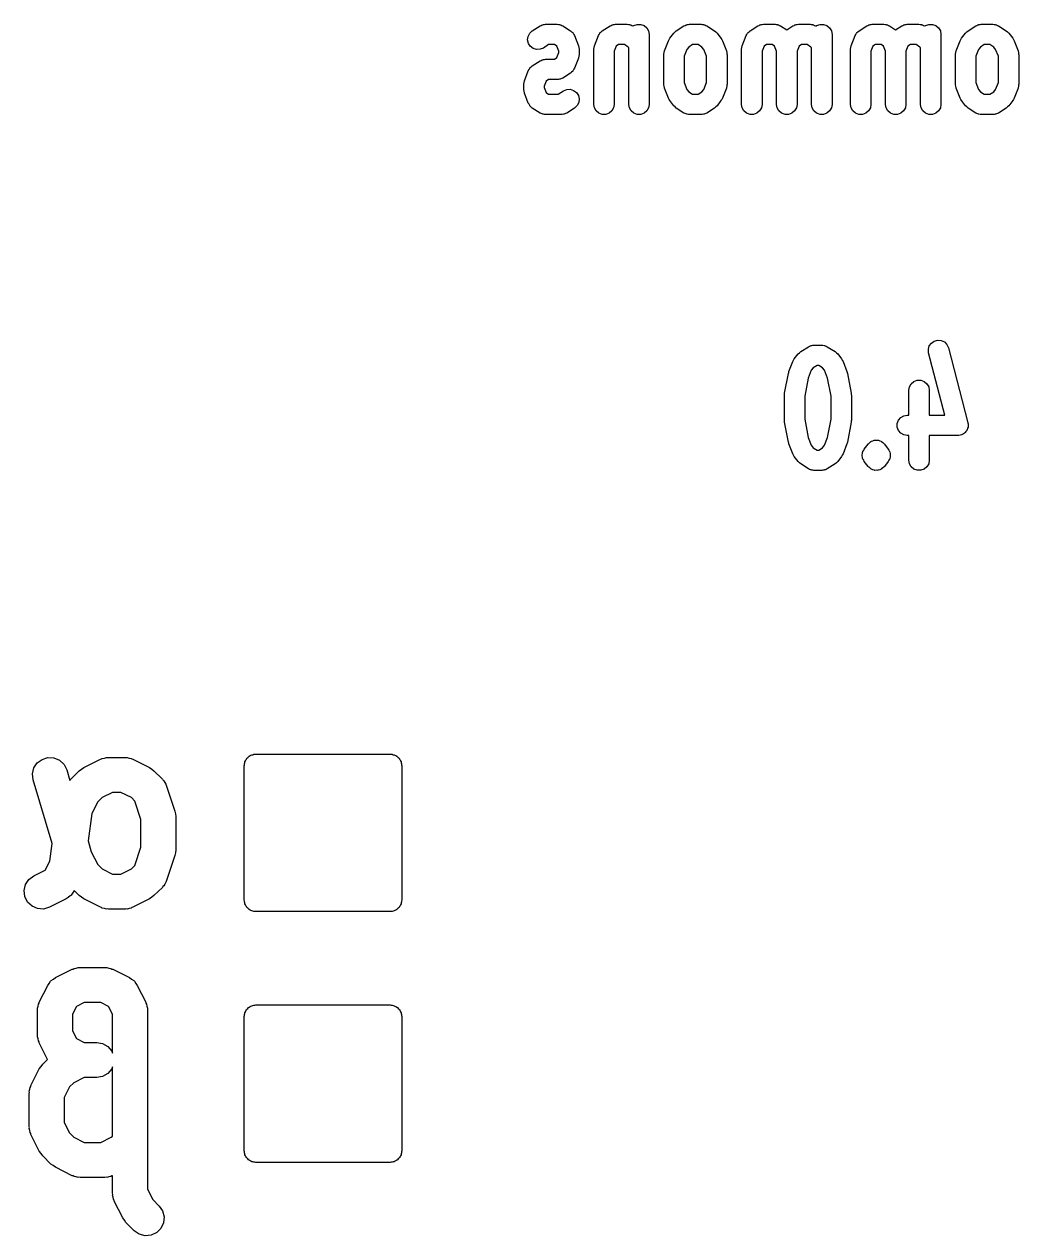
# Model space of a CAD drawing. Extents: x 125.4 to 142, y -145 to -107.2.
# Drawn here: x 125.42 to 133.94, y -145.03 to -134.65 of the extents above; entities that cross this region are included whole.
import ezdxf

# ---------------------------------------------------------------- set-up
doc = ezdxf.new("R2010")
doc.units = 0
doc.header["$MEASUREMENT"] = 0
doc.layers.add('BLACK', color=7, linetype='CONTINUOUS')

msp = doc.modelspace()

# ---------------------------------------------------------------- linework, layer by layer
at = {"layer": 'Black'}
for p, q in [((129.769, -134.701), (129.836, -134.659)), ((129.836, -134.659), (129.845, -134.655)), ((129.845, -134.655), (129.853, -134.65)), ((129.853, -134.65), (129.859, -134.649)), ((129.859, -134.649), (129.864, -134.647)), ((129.864, -134.647), (129.874, -134.646)), ((129.874, -134.646), (129.883, -134.645)), ((129.883, -134.645), (129.983, -134.645)), ((129.983, -134.645), (129.993, -134.646)), ((129.993, -134.646), (130.003, -134.647)), ((130.003, -134.647), (130.008, -134.649)), ((130.008, -134.649), (130.013, -134.65)), ((130.013, -134.65), (130.022, -134.655)), ((130.022, -134.655), (130.031, -134.659)), ((130.031, -134.659), (130.097, -134.701)), ((130.369, -134.701), (130.436, -134.659)), ((130.436, -134.659), (130.445, -134.655)), ((130.445, -134.655), (130.453, -134.65)), ((130.453, -134.65), (130.459, -134.649)), ((130.459, -134.649), (130.464, -134.647)), ((130.464, -134.647), (130.474, -134.646)), ((130.474, -134.646), (130.483, -134.645)), ((130.483, -134.645), (130.583, -134.645)), ((130.583, -134.645), (130.593, -134.646)), ((130.593, -134.646), (130.603, -134.647)), ((130.603, -134.647), (130.608, -134.649)), ((130.608, -134.649), (130.613, -134.65)), ((130.613, -134.65), (130.622, -134.655)), ((130.622, -134.655), (130.631, -134.659)), ((130.631, -134.659), (130.634, -134.661)), ((130.634, -134.661), (130.64, -134.656)), ((130.64, -134.656), (130.668, -134.646)), ((130.668, -134.646), (130.699, -134.646)), ((130.699, -134.646), (130.727, -134.656)), ((130.727, -134.656), (130.75, -134.676)), ((131.003, -134.701), (131.069, -134.659)), ((131.069, -134.659), (131.078, -134.655)), ((131.078, -134.655), (131.087, -134.65)), ((131.087, -134.65), (131.092, -134.649)), ((131.092, -134.649), (131.097, -134.647)), ((131.097, -134.647), (131.107, -134.646)), ((131.107, -134.646), (131.117, -134.645)), ((131.117, -134.645), (131.217, -134.645)), ((131.217, -134.645), (131.226, -134.646)), ((131.226, -134.646), (131.236, -134.647)), ((131.236, -134.647), (131.241, -134.649)), ((131.241, -134.649), (131.247, -134.65)), ((131.247, -134.65), (131.255, -134.655)), ((131.255, -134.655), (131.264, -134.659)), ((131.264, -134.659), (131.331, -134.701)), ((131.636, -134.701), (131.703, -134.659)), ((131.703, -134.659), (131.712, -134.655)), ((131.712, -134.655), (131.72, -134.65)), ((131.72, -134.65), (131.726, -134.649)), ((131.726, -134.649), (131.731, -134.647)), ((131.731, -134.647), (131.74, -134.646)), ((131.74, -134.646), (131.75, -134.645)), ((131.75, -134.645), (131.85, -134.645)), ((131.85, -134.645), (131.86, -134.646)), ((131.86, -134.646), (131.869, -134.647)), ((131.869, -134.647), (131.874, -134.649)), ((131.874, -134.649), (131.88, -134.65)), ((131.88, -134.65), (131.888, -134.655)), ((131.888, -134.655), (131.897, -134.659)), ((131.897, -134.659), (131.95, -134.692)), ((131.95, -134.692), (132.003, -134.659)), ((132.003, -134.659), (132.012, -134.655)), ((132.012, -134.655), (132.02, -134.65)), ((132.02, -134.65), (132.026, -134.649)), ((132.026, -134.649), (132.031, -134.647)), ((132.031, -134.647), (132.04, -134.646)), ((132.04, -134.646), (132.05, -134.645)), ((132.05, -134.645), (132.15, -134.645)), ((132.15, -134.645), (132.16, -134.646)), ((132.16, -134.646), (132.169, -134.647)), ((132.169, -134.647), (132.174, -134.649)), ((132.174, -134.649), (132.18, -134.65)), ((132.18, -134.65), (132.188, -134.655)), ((132.188, -134.655), (132.197, -134.659)), ((132.197, -134.659), (132.201, -134.661)), ((132.201, -134.661), (132.206, -134.656)), ((132.206, -134.656), (132.235, -134.646)), ((132.235, -134.646), (132.265, -134.646)), ((132.265, -134.646), (132.294, -134.656)), ((132.294, -134.656), (132.317, -134.676)), ((132.569, -134.701), (132.636, -134.659)), ((132.636, -134.659), (132.645, -134.655)), ((132.645, -134.655), (132.653, -134.65)), ((132.653, -134.65), (132.659, -134.649)), ((132.659, -134.649), (132.664, -134.647)), ((132.664, -134.647), (132.674, -134.646)), ((132.674, -134.646), (132.683, -134.645)), ((132.683, -134.645), (132.783, -134.645)), ((132.783, -134.645), (132.793, -134.646)), ((132.793, -134.646), (132.803, -134.647)), ((132.803, -134.647), (132.808, -134.649)), ((132.808, -134.649), (132.813, -134.65)), ((132.813, -134.65), (132.822, -134.655)), ((132.822, -134.655), (132.831, -134.659)), ((132.831, -134.659), (132.883, -134.692)), ((132.883, -134.692), (132.936, -134.659)), ((132.936, -134.659), (132.945, -134.655)), ((132.945, -134.655), (132.953, -134.65)), ((132.953, -134.65), (132.959, -134.649)), ((132.959, -134.649), (132.964, -134.647)), ((132.964, -134.647), (132.974, -134.646)), ((132.974, -134.646), (132.983, -134.645)), ((132.983, -134.645), (133.083, -134.645)), ((133.083, -134.645), (133.093, -134.646)), ((133.093, -134.646), (133.103, -134.647)), ((133.103, -134.647), (133.108, -134.649)), ((133.108, -134.649), (133.113, -134.65)), ((133.113, -134.65), (133.122, -134.655)), ((133.122, -134.655), (133.131, -134.659)), ((133.131, -134.659), (133.134, -134.661)), ((133.134, -134.661), (133.14, -134.656)), ((133.14, -134.656), (133.168, -134.646)), ((133.168, -134.646), (133.199, -134.646)), ((133.199, -134.646), (133.227, -134.656)), ((133.227, -134.656), (133.25, -134.676)), ((133.503, -134.701), (133.569, -134.659)), ((133.569, -134.659), (133.578, -134.655)), ((133.578, -134.655), (133.587, -134.65)), ((133.587, -134.65), (133.592, -134.649)), ((133.592, -134.649), (133.597, -134.647)), ((133.597, -134.647), (133.607, -134.646)), ((133.607, -134.646), (133.617, -134.645)), ((133.617, -134.645), (133.717, -134.645)), ((133.717, -134.645), (133.726, -134.646)), ((133.726, -134.646), (133.736, -134.647)), ((133.736, -134.647), (133.741, -134.649)), ((133.741, -134.649), (133.747, -134.65)), ((133.747, -134.65), (133.755, -134.655)), ((133.755, -134.655), (133.764, -134.659)), ((133.764, -134.659), (133.831, -134.701)), ((129.729, -134.779), (129.733, -134.749)), ((129.733, -134.749), (129.747, -134.722)), ((129.747, -134.722), (129.769, -134.701)), ((130.097, -134.701), (130.106, -134.71)), ((130.106, -134.71), (130.116, -134.717)), ((130.116, -134.717), (130.117, -134.72)), ((130.117, -134.72), (130.12, -134.722)), ((130.12, -134.722), (130.125, -134.733)), ((130.125, -134.733), (130.132, -134.743)), ((130.132, -134.743), (130.165, -134.829)), ((130.302, -134.829), (130.335, -134.743)), ((130.335, -134.743), (130.341, -134.733)), ((130.341, -134.733), (130.347, -134.722)), ((130.347, -134.722), (130.349, -134.72)), ((130.349, -134.72), (130.351, -134.717)), ((130.351, -134.717), (130.36, -134.71)), ((130.36, -134.71), (130.369, -134.701)), ((130.75, -134.676), (130.766, -134.702)), ((130.766, -134.702), (130.771, -134.732)), ((130.771, -134.732), (130.771, -135.332)), ((130.942, -134.775), (130.948, -134.764)), ((130.948, -134.764), (130.981, -134.721)), ((130.981, -134.721), (130.992, -134.711)), ((130.992, -134.711), (131.003, -134.701)), ((131.331, -134.701), (131.341, -134.711)), ((131.341, -134.711), (131.352, -134.721)), ((131.352, -134.721), (131.386, -134.764)), ((131.386, -134.764), (131.392, -134.775)), ((131.568, -134.829), (131.602, -134.743)), ((131.602, -134.743), (131.608, -134.733)), ((131.608, -134.733), (131.614, -134.722)), ((131.614, -134.722), (131.616, -134.72)), ((131.616, -134.72), (131.618, -134.717)), ((131.618, -134.717), (131.627, -134.71)), ((131.627, -134.71), (131.636, -134.701)), ((132.317, -134.676), (132.332, -134.702)), ((132.332, -134.702), (132.338, -134.732)), ((132.338, -134.732), (132.338, -135.332)), ((132.502, -134.829), (132.535, -134.743)), ((132.535, -134.743), (132.541, -134.733)), ((132.541, -134.733), (132.547, -134.722)), ((132.547, -134.722), (132.549, -134.72)), ((132.549, -134.72), (132.551, -134.717)), ((132.551, -134.717), (132.56, -134.71)), ((132.56, -134.71), (132.569, -134.701)), ((133.25, -134.676), (133.266, -134.702)), ((133.266, -134.702), (133.271, -134.732)), ((133.271, -134.732), (133.271, -135.332)), ((133.442, -134.775), (133.448, -134.764)), ((133.448, -134.764), (133.481, -134.721)), ((133.481, -134.721), (133.492, -134.711)), ((133.492, -134.711), (133.503, -134.701)), ((133.831, -134.701), (133.841, -134.711)), ((133.841, -134.711), (133.852, -134.721)), ((133.852, -134.721), (133.886, -134.764)), ((133.886, -134.764), (133.892, -134.775)), ((129.736, -134.809), (129.729, -134.779)), ((129.752, -134.834), (129.736, -134.809)), ((129.777, -134.853), (129.752, -134.834)), ((129.806, -134.862), (129.777, -134.853)), ((129.836, -134.86), (129.806, -134.862)), ((129.864, -134.849), (129.836, -134.86)), ((129.909, -134.82), (129.864, -134.849)), ((129.958, -134.82), (129.909, -134.82)), ((129.979, -134.833), (129.958, -134.82)), ((129.996, -134.877), (129.979, -134.833)), ((130.165, -134.829), (130.165, -134.83)), ((130.165, -134.83), (130.166, -134.831)), ((130.166, -134.831), (130.168, -134.845)), ((130.168, -134.845), (130.171, -134.859)), ((130.171, -134.859), (130.171, -134.86)), ((130.171, -134.86), (130.171, -134.861)), ((130.171, -134.861), (130.171, -134.904)), ((130.296, -134.859), (130.299, -134.845)), ((130.296, -134.86), (130.296, -134.859)), ((130.296, -134.861), (130.296, -134.86)), ((130.296, -135.332), (130.296, -134.861)), ((130.299, -134.845), (130.301, -134.831)), ((130.301, -134.831), (130.302, -134.83)), ((130.302, -134.83), (130.302, -134.829)), ((130.488, -134.833), (130.471, -134.877)), ((130.509, -134.82), (130.488, -134.833)), ((130.558, -134.82), (130.509, -134.82)), ((130.59, -134.841), (130.558, -134.82)), ((130.596, -134.848), (130.59, -134.841)), ((130.596, -135.332), (130.596, -134.848)), ((130.899, -134.888), (130.901, -134.874)), ((130.901, -134.874), (130.902, -134.873)), ((130.902, -134.872), (130.935, -134.786)), ((130.902, -134.873), (130.902, -134.872)), ((130.935, -134.786), (130.942, -134.775)), ((131.094, -134.861), (131.071, -134.92)), ((131.11, -134.841), (131.094, -134.861)), ((131.142, -134.82), (131.11, -134.841)), ((131.191, -134.82), (131.142, -134.82)), ((131.223, -134.841), (131.191, -134.82)), ((131.24, -134.861), (131.223, -134.841)), ((131.263, -134.92), (131.24, -134.861)), ((131.392, -134.775), (131.398, -134.786)), ((131.398, -134.786), (131.432, -134.872)), ((131.432, -134.872), (131.432, -134.873)), ((131.432, -134.873), (131.432, -134.874)), ((131.432, -134.874), (131.435, -134.888)), ((131.563, -134.859), (131.565, -134.845)), ((131.563, -134.86), (131.563, -134.859)), ((131.563, -134.861), (131.563, -134.86)), ((131.563, -135.332), (131.563, -134.861)), ((131.565, -134.845), (131.568, -134.831)), ((131.568, -134.83), (131.568, -134.829)), ((131.568, -134.831), (131.568, -134.83)), ((131.755, -134.833), (131.738, -134.877)), ((131.776, -134.82), (131.755, -134.833)), ((131.824, -134.82), (131.776, -134.82)), ((131.845, -134.833), (131.824, -134.82)), ((131.863, -134.877), (131.845, -134.833)), ((132.055, -134.833), (132.038, -134.877)), ((132.076, -134.82), (132.055, -134.833)), ((132.124, -134.82), (132.076, -134.82)), ((132.157, -134.841), (132.124, -134.82)), ((132.163, -134.848), (132.157, -134.841)), ((132.163, -135.332), (132.163, -134.848)), ((132.496, -134.859), (132.499, -134.845)), ((132.496, -134.86), (132.496, -134.859)), ((132.496, -134.861), (132.496, -134.86)), ((132.496, -135.332), (132.496, -134.861)), ((132.499, -134.845), (132.501, -134.831)), ((132.501, -134.831), (132.502, -134.83)), ((132.502, -134.83), (132.502, -134.829)), ((132.688, -134.833), (132.671, -134.877)), ((132.709, -134.82), (132.688, -134.833)), ((132.758, -134.82), (132.709, -134.82)), ((132.779, -134.833), (132.758, -134.82)), ((132.796, -134.877), (132.779, -134.833)), ((132.988, -134.833), (132.971, -134.877)), ((133.009, -134.82), (132.988, -134.833)), ((133.058, -134.82), (133.009, -134.82)), ((133.09, -134.841), (133.058, -134.82)), ((133.096, -134.848), (133.09, -134.841)), ((133.096, -135.332), (133.096, -134.848)), ((133.399, -134.888), (133.401, -134.874)), ((133.401, -134.874), (133.402, -134.873)), ((133.402, -134.872), (133.435, -134.786)), ((133.402, -134.873), (133.402, -134.872)), ((133.435, -134.786), (133.442, -134.775)), ((133.594, -134.861), (133.571, -134.92)), ((133.61, -134.841), (133.594, -134.861)), ((133.642, -134.82), (133.61, -134.841)), ((133.691, -134.82), (133.642, -134.82)), ((133.723, -134.841), (133.691, -134.82)), ((133.74, -134.861), (133.723, -134.841)), ((133.763, -134.92), (133.74, -134.861)), ((133.892, -134.775), (133.898, -134.786)), ((133.898, -134.786), (133.932, -134.872)), ((133.932, -134.872), (133.932, -134.873)), ((133.932, -134.873), (133.932, -134.874)), ((133.932, -134.874), (133.935, -134.888)), ((129.769, -135.001), (129.836, -134.959)), ((129.836, -134.959), (129.845, -134.955)), ((129.845, -134.955), (129.853, -134.95)), ((129.853, -134.95), (129.859, -134.949)), ((129.859, -134.949), (129.864, -134.947)), ((129.864, -134.947), (129.874, -134.946)), ((129.874, -134.946), (129.883, -134.945)), ((129.883, -134.945), (129.958, -134.945)), ((129.958, -134.945), (129.979, -134.931)), ((129.979, -134.931), (129.996, -134.887)), ((129.996, -134.887), (129.996, -134.877)), ((130.165, -134.935), (130.132, -135.021)), ((130.166, -134.933), (130.165, -134.934)), ((130.165, -134.934), (130.165, -134.935)), ((130.168, -134.919), (130.166, -134.933)), ((130.171, -134.905), (130.168, -134.919)), ((130.171, -134.904), (130.171, -134.905)), ((130.171, -134.905), (130.171, -134.905)), ((130.471, -134.877), (130.471, -135.332)), ((130.896, -134.902), (130.899, -134.888)), ((130.896, -134.903), (130.896, -134.902)), ((130.896, -134.904), (130.896, -134.903)), ((130.896, -135.161), (130.896, -134.904)), ((131.071, -134.92), (131.071, -135.144)), ((131.263, -135.144), (131.263, -134.92)), ((131.435, -134.888), (131.437, -134.902)), ((131.437, -134.902), (131.437, -134.903)), ((131.437, -134.903), (131.438, -134.904)), ((131.438, -134.904), (131.438, -135.161)), ((131.738, -134.877), (131.738, -135.332)), ((131.863, -135.332), (131.863, -134.877)), ((132.038, -134.877), (132.038, -135.332)), ((132.671, -134.877), (132.671, -135.332)), ((132.796, -135.332), (132.796, -134.877)), ((132.971, -134.877), (132.971, -135.332)), ((133.396, -134.902), (133.399, -134.888)), ((133.396, -134.903), (133.396, -134.902)), ((133.396, -134.904), (133.396, -134.903)), ((133.396, -135.161), (133.396, -134.904)), ((133.571, -134.92), (133.571, -135.144)), ((133.763, -135.144), (133.763, -134.92)), ((133.935, -134.888), (133.937, -134.902)), ((133.937, -134.902), (133.937, -134.903)), ((133.937, -134.903), (133.938, -134.904)), ((133.938, -134.904), (133.938, -135.161)), ((129.702, -135.129), (129.735, -135.043)), ((129.735, -135.043), (129.741, -135.033)), ((129.741, -135.033), (129.747, -135.022)), ((129.747, -135.022), (129.749, -135.02)), ((129.749, -135.02), (129.751, -135.017)), ((129.751, -135.017), (129.76, -135.01)), ((129.76, -135.01), (129.769, -135.001)), ((130.097, -135.063), (130.031, -135.106)), ((130.106, -135.055), (130.097, -135.063)), ((130.116, -135.047), (130.106, -135.055)), ((130.117, -135.044), (130.116, -135.047)), ((130.12, -135.042), (130.117, -135.044)), ((130.125, -135.031), (130.12, -135.042)), ((130.132, -135.021), (130.125, -135.031)), ((129.696, -135.159), (129.699, -135.145)), ((129.696, -135.16), (129.696, -135.159)), ((129.696, -135.161), (129.696, -135.16)), ((129.696, -135.204), (129.696, -135.161)), ((129.699, -135.145), (129.701, -135.131)), ((129.701, -135.131), (129.702, -135.13)), ((129.702, -135.13), (129.702, -135.129)), ((129.888, -135.133), (129.871, -135.177)), ((129.871, -135.177), (129.871, -135.187)), ((129.909, -135.12), (129.888, -135.133)), ((129.983, -135.12), (129.909, -135.12)), ((129.993, -135.118), (129.983, -135.12)), ((130.003, -135.117), (129.993, -135.118)), ((130.008, -135.115), (130.003, -135.117)), ((130.013, -135.114), (130.008, -135.115)), ((130.022, -135.11), (130.013, -135.114)), ((130.031, -135.106), (130.022, -135.11)), ((130.896, -135.162), (130.896, -135.161)), ((130.896, -135.163), (130.896, -135.162)), ((130.899, -135.177), (130.896, -135.163)), ((130.901, -135.191), (130.899, -135.177)), ((131.071, -135.144), (131.094, -135.203)), ((131.24, -135.203), (131.263, -135.144)), ((131.435, -135.177), (131.432, -135.191)), ((131.437, -135.163), (131.435, -135.177)), ((131.438, -135.161), (131.437, -135.162)), ((131.437, -135.162), (131.437, -135.163)), ((133.396, -135.162), (133.396, -135.161)), ((133.396, -135.163), (133.396, -135.162)), ((133.399, -135.177), (133.396, -135.163)), ((133.401, -135.191), (133.399, -135.177)), ((133.571, -135.144), (133.594, -135.203)), ((133.74, -135.203), (133.763, -135.144)), ((133.935, -135.177), (133.932, -135.191)), ((133.937, -135.163), (133.935, -135.177)), ((133.938, -135.161), (133.937, -135.162)), ((133.937, -135.162), (133.937, -135.163)), ((129.696, -135.205), (129.696, -135.204)), ((129.699, -135.219), (129.696, -135.205)), ((129.696, -135.205), (129.696, -135.205)), ((129.701, -135.233), (129.699, -135.219)), ((129.702, -135.234), (129.701, -135.233)), ((129.702, -135.235), (129.702, -135.234)), ((129.735, -135.321), (129.702, -135.235)), ((129.871, -135.187), (129.888, -135.231)), ((129.888, -135.231), (129.909, -135.245)), ((129.909, -135.245), (129.991, -135.245)), ((129.991, -135.245), (130.036, -135.216)), ((130.036, -135.216), (130.064, -135.204)), ((130.064, -135.204), (130.094, -135.202)), ((130.094, -135.202), (130.123, -135.212)), ((130.123, -135.212), (130.148, -135.23)), ((130.148, -135.23), (130.164, -135.255)), ((130.164, -135.255), (130.171, -135.285)), ((130.171, -135.285), (130.167, -135.315)), ((130.902, -135.191), (130.901, -135.191)), ((130.902, -135.192), (130.902, -135.191)), ((130.935, -135.278), (130.902, -135.192)), ((130.942, -135.289), (130.935, -135.278)), ((130.948, -135.3), (130.942, -135.289)), ((131.094, -135.203), (131.11, -135.224)), ((131.11, -135.224), (131.142, -135.245)), ((131.142, -135.245), (131.191, -135.245)), ((131.191, -135.245), (131.223, -135.224)), ((131.223, -135.224), (131.24, -135.203)), ((131.392, -135.289), (131.386, -135.3)), ((131.398, -135.278), (131.392, -135.289)), ((131.432, -135.192), (131.398, -135.278)), ((131.432, -135.191), (131.432, -135.191)), ((131.432, -135.191), (131.432, -135.192)), ((133.402, -135.191), (133.401, -135.191)), ((133.402, -135.192), (133.402, -135.191)), ((133.435, -135.278), (133.402, -135.192)), ((133.442, -135.289), (133.435, -135.278)), ((133.448, -135.3), (133.442, -135.289)), ((133.594, -135.203), (133.61, -135.224)), ((133.61, -135.224), (133.642, -135.245)), ((133.642, -135.245), (133.691, -135.245)), ((133.691, -135.245), (133.723, -135.224)), ((133.723, -135.224), (133.74, -135.203)), ((133.892, -135.289), (133.886, -135.3)), ((133.898, -135.278), (133.892, -135.289)), ((133.932, -135.192), (133.898, -135.278)), ((133.932, -135.191), (133.932, -135.191)), ((133.932, -135.191), (133.932, -135.192)), ((129.741, -135.331), (129.735, -135.321)), ((129.747, -135.342), (129.741, -135.331)), ((129.749, -135.344), (129.747, -135.342)), ((129.751, -135.347), (129.749, -135.344)), ((129.76, -135.355), (129.751, -135.347)), ((129.769, -135.363), (129.76, -135.355)), ((129.836, -135.406), (129.769, -135.363)), ((130.131, -135.363), (130.064, -135.406)), ((130.153, -135.342), (130.131, -135.363)), ((130.167, -135.315), (130.153, -135.342)), ((130.301, -135.362), (130.296, -135.332)), ((130.316, -135.388), (130.301, -135.362)), ((130.34, -135.408), (130.316, -135.388)), ((130.45, -135.388), (130.427, -135.408)), ((130.466, -135.362), (130.45, -135.388)), ((130.471, -135.332), (130.466, -135.362)), ((130.601, -135.362), (130.596, -135.332)), ((130.616, -135.388), (130.601, -135.362)), ((130.64, -135.408), (130.616, -135.388)), ((130.75, -135.388), (130.727, -135.408)), ((130.766, -135.362), (130.75, -135.388)), ((130.771, -135.332), (130.766, -135.362)), ((130.981, -135.343), (130.948, -135.3)), ((130.992, -135.353), (130.981, -135.343)), ((131.003, -135.363), (130.992, -135.353)), ((131.069, -135.406), (131.003, -135.363)), ((131.331, -135.363), (131.264, -135.406)), ((131.341, -135.353), (131.331, -135.363)), ((131.352, -135.343), (131.341, -135.353)), ((131.386, -135.3), (131.352, -135.343)), ((131.568, -135.362), (131.563, -135.332)), ((131.583, -135.388), (131.568, -135.362)), ((131.606, -135.408), (131.583, -135.388)), ((131.717, -135.388), (131.694, -135.408)), ((131.732, -135.362), (131.717, -135.388)), ((131.738, -135.332), (131.732, -135.362)), ((131.868, -135.362), (131.863, -135.332)), ((131.883, -135.388), (131.868, -135.362)), ((131.906, -135.408), (131.883, -135.388)), ((132.017, -135.388), (131.994, -135.408)), ((132.032, -135.362), (132.017, -135.388)), ((132.038, -135.332), (132.032, -135.362)), ((132.168, -135.362), (132.163, -135.332)), ((132.183, -135.388), (132.168, -135.362)), ((132.206, -135.408), (132.183, -135.388)), ((132.317, -135.388), (132.294, -135.408)), ((132.332, -135.362), (132.317, -135.388)), ((132.338, -135.332), (132.332, -135.362)), ((132.501, -135.362), (132.496, -135.332)), ((132.516, -135.388), (132.501, -135.362)), ((132.54, -135.408), (132.516, -135.388)), ((132.65, -135.388), (132.627, -135.408)), ((132.666, -135.362), (132.65, -135.388)), ((132.671, -135.332), (132.666, -135.362)), ((132.801, -135.362), (132.796, -135.332)), ((132.816, -135.388), (132.801, -135.362)), ((132.84, -135.408), (132.816, -135.388)), ((132.95, -135.388), (132.927, -135.408)), ((132.966, -135.362), (132.95, -135.388)), ((132.971, -135.332), (132.966, -135.362)), ((133.101, -135.362), (133.096, -135.332)), ((133.116, -135.388), (133.101, -135.362)), ((133.14, -135.408), (133.116, -135.388)), ((133.25, -135.388), (133.227, -135.408)), ((133.266, -135.362), (133.25, -135.388)), ((133.271, -135.332), (133.266, -135.362)), ((133.481, -135.343), (133.448, -135.3)), ((133.492, -135.353), (133.481, -135.343)), ((133.503, -135.363), (133.492, -135.353)), ((133.569, -135.406), (133.503, -135.363)), ((133.831, -135.363), (133.764, -135.406)), ((133.841, -135.353), (133.831, -135.363)), ((133.852, -135.343), (133.841, -135.353)), ((133.886, -135.3), (133.852, -135.343)), ((129.845, -135.41), (129.836, -135.406)), ((129.853, -135.414), (129.845, -135.41)), ((129.859, -135.415), (129.853, -135.414)), ((129.864, -135.417), (129.859, -135.415)), ((129.874, -135.418), (129.864, -135.417)), ((129.883, -135.42), (129.874, -135.418)), ((130.017, -135.42), (129.883, -135.42)), ((130.026, -135.418), (130.017, -135.42)), ((130.036, -135.417), (130.026, -135.418)), ((130.041, -135.415), (130.036, -135.417)), ((130.047, -135.414), (130.041, -135.415)), ((130.055, -135.41), (130.047, -135.414)), ((130.064, -135.406), (130.055, -135.41)), ((130.368, -135.418), (130.34, -135.408)), ((130.399, -135.418), (130.368, -135.418)), ((130.427, -135.408), (130.399, -135.418)), ((130.668, -135.418), (130.64, -135.408)), ((130.699, -135.418), (130.668, -135.418)), ((130.727, -135.408), (130.699, -135.418)), ((131.078, -135.41), (131.069, -135.406)), ((131.087, -135.414), (131.078, -135.41)), ((131.092, -135.415), (131.087, -135.414)), ((131.097, -135.417), (131.092, -135.415)), ((131.107, -135.418), (131.097, -135.417)), ((131.117, -135.42), (131.107, -135.418)), ((131.217, -135.42), (131.117, -135.42)), ((131.226, -135.418), (131.217, -135.42)), ((131.236, -135.417), (131.226, -135.418)), ((131.241, -135.415), (131.236, -135.417)), ((131.247, -135.414), (131.241, -135.415)), ((131.255, -135.41), (131.247, -135.414)), ((131.264, -135.406), (131.255, -135.41)), ((131.635, -135.418), (131.606, -135.408)), ((131.665, -135.418), (131.635, -135.418)), ((131.694, -135.408), (131.665, -135.418)), ((131.935, -135.418), (131.906, -135.408)), ((131.965, -135.418), (131.935, -135.418)), ((131.994, -135.408), (131.965, -135.418)), ((132.235, -135.418), (132.206, -135.408)), ((132.265, -135.418), (132.235, -135.418)), ((132.294, -135.408), (132.265, -135.418)), ((132.568, -135.418), (132.54, -135.408)), ((132.599, -135.418), (132.568, -135.418)), ((132.627, -135.408), (132.599, -135.418)), ((132.868, -135.418), (132.84, -135.408)), ((132.899, -135.418), (132.868, -135.418)), ((132.927, -135.408), (132.899, -135.418)), ((133.168, -135.418), (133.14, -135.408)), ((133.199, -135.418), (133.168, -135.418)), ((133.227, -135.408), (133.199, -135.418)), ((133.578, -135.41), (133.569, -135.406)), ((133.587, -135.414), (133.578, -135.41)), ((133.592, -135.415), (133.587, -135.414)), ((133.597, -135.417), (133.592, -135.415)), ((133.607, -135.418), (133.597, -135.417)), ((133.617, -135.42), (133.607, -135.418)), ((133.717, -135.42), (133.617, -135.42)), ((133.726, -135.418), (133.717, -135.42)), ((133.736, -135.417), (133.726, -135.418)), ((133.741, -135.415), (133.736, -135.417)), ((133.747, -135.414), (133.741, -135.415)), ((133.755, -135.41), (133.747, -135.414)), ((133.764, -135.406), (133.755, -135.41)), ((133.189, -137.377), (133.214, -137.36)), ((133.214, -137.36), (133.243, -137.352)), ((133.243, -137.352), (133.273, -137.355)), ((133.273, -137.355), (133.301, -137.368)), ((132.048, -137.471), (132.058, -137.461)), ((132.058, -137.461), (132.069, -137.451)), ((132.069, -137.451), (132.136, -137.409)), ((132.136, -137.409), (132.145, -137.405)), ((132.145, -137.405), (132.153, -137.4)), ((132.153, -137.4), (132.159, -137.399)), ((132.159, -137.399), (132.164, -137.397)), ((132.164, -137.397), (132.174, -137.396)), ((132.174, -137.396), (132.183, -137.395)), ((132.183, -137.395), (132.25, -137.395)), ((132.25, -137.395), (132.26, -137.396)), ((132.26, -137.396), (132.269, -137.397)), ((132.269, -137.397), (132.274, -137.399)), ((132.274, -137.399), (132.28, -137.4)), ((132.28, -137.4), (132.288, -137.405)), ((132.288, -137.405), (132.297, -137.409)), ((132.297, -137.409), (132.364, -137.451)), ((132.364, -137.451), (132.375, -137.461)), ((132.375, -137.461), (132.386, -137.471)), ((133.163, -137.431), (133.171, -137.402)), ((133.165, -137.461), (133.163, -137.431)), ((133.304, -137.995), (133.165, -137.461)), ((133.171, -137.402), (133.189, -137.377)), ((133.301, -137.368), (133.322, -137.39)), ((133.322, -137.39), (133.335, -137.417)), ((133.335, -137.417), (133.501, -138.06)), ((131.968, -137.622), (132.002, -137.536)), ((132.002, -137.536), (132.008, -137.525)), ((132.008, -137.525), (132.014, -137.514)), ((132.014, -137.514), (132.048, -137.471)), ((132.209, -137.57), (132.177, -137.591)), ((132.224, -137.57), (132.209, -137.57)), ((132.257, -137.591), (132.224, -137.57)), ((132.386, -137.471), (132.419, -137.514)), ((132.419, -137.514), (132.425, -137.525)), ((132.425, -137.525), (132.432, -137.536)), ((132.432, -137.536), (132.465, -137.622)), ((131.931, -137.808), (131.964, -137.637)), ((131.964, -137.637), (131.967, -137.63)), ((131.967, -137.63), (131.968, -137.622)), ((132.134, -137.678), (132.104, -137.833)), ((132.16, -137.611), (132.134, -137.678)), ((132.177, -137.591), (132.16, -137.611)), ((132.273, -137.611), (132.257, -137.591)), ((132.299, -137.678), (132.273, -137.611)), ((132.329, -137.833), (132.299, -137.678)), ((132.465, -137.622), (132.466, -137.63)), ((132.466, -137.63), (132.469, -137.637)), ((132.469, -137.637), (132.503, -137.808)), ((132.996, -137.782), (133.001, -137.752)), ((132.996, -137.995), (132.996, -137.782)), ((133.001, -137.752), (133.016, -137.726)), ((133.016, -137.726), (133.04, -137.706)), ((133.04, -137.706), (133.068, -137.696)), ((133.068, -137.696), (133.099, -137.696)), ((133.099, -137.696), (133.127, -137.706)), ((133.127, -137.706), (133.15, -137.726)), ((133.15, -137.726), (133.166, -137.752)), ((133.166, -137.752), (133.171, -137.782)), ((133.171, -137.782), (133.171, -137.995)), ((131.929, -137.825), (131.931, -137.817)), ((131.929, -138.039), (131.929, -137.825)), ((131.931, -137.817), (131.931, -137.808)), ((132.104, -137.833), (132.104, -138.031)), ((132.329, -138.031), (132.329, -137.833)), ((132.503, -137.808), (132.503, -137.817)), ((132.503, -137.817), (132.504, -137.825)), ((132.504, -137.825), (132.504, -138.039)), ((131.931, -138.048), (131.929, -138.039)), ((131.931, -138.056), (131.931, -138.048)), ((131.964, -138.227), (131.931, -138.056)), ((132.104, -138.031), (132.134, -138.186)), ((132.299, -138.186), (132.329, -138.031)), ((132.503, -138.056), (132.469, -138.227)), ((132.504, -138.039), (132.503, -138.048)), ((132.503, -138.048), (132.503, -138.056)), ((132.897, -138.067), (132.908, -138.038)), ((132.897, -138.097), (132.897, -138.067)), ((132.908, -138.038), (132.927, -138.015)), ((132.927, -138.015), (132.953, -138)), ((132.953, -138), (132.983, -137.995)), ((132.983, -137.995), (132.996, -137.995)), ((133.171, -137.995), (133.304, -137.995)), ((133.501, -138.06), (133.502, -138.064)), ((133.502, -138.064), (133.503, -138.067)), ((133.503, -138.067), (133.503, -138.079)), ((133.503, -138.079), (133.504, -138.09)), ((133.504, -138.09), (133.503, -138.094)), ((132.134, -138.186), (132.16, -138.253)), ((132.273, -138.253), (132.299, -138.186)), ((132.908, -138.126), (132.897, -138.097)), ((132.927, -138.149), (132.908, -138.126)), ((132.953, -138.164), (132.927, -138.149)), ((132.983, -138.17), (132.953, -138.164)), ((132.996, -138.17), (132.983, -138.17)), ((132.996, -138.382), (132.996, -138.17)), ((133.417, -138.17), (133.171, -138.17)), ((133.171, -138.17), (133.171, -138.382)), ((133.42, -138.169), (133.417, -138.17)), ((133.424, -138.169), (133.42, -138.169)), ((133.435, -138.166), (133.424, -138.169)), ((133.447, -138.164), (133.435, -138.166)), ((133.45, -138.163), (133.447, -138.164)), ((133.453, -138.162), (133.45, -138.163)), ((133.463, -138.155), (133.453, -138.162)), ((133.473, -138.149), (133.463, -138.155)), ((133.475, -138.146), (133.473, -138.149)), ((133.478, -138.145), (133.475, -138.146)), ((133.485, -138.135), (133.478, -138.145)), ((133.492, -138.126), (133.485, -138.135)), ((133.494, -138.123), (133.492, -138.126)), ((133.496, -138.12), (133.494, -138.123)), ((133.499, -138.108), (133.496, -138.12)), ((133.503, -138.097), (133.499, -138.108)), ((133.503, -138.094), (133.503, -138.097)), ((131.967, -138.235), (131.964, -138.227)), ((131.968, -138.242), (131.967, -138.235)), ((132.002, -138.328), (131.968, -138.242)), ((132.16, -138.253), (132.177, -138.274)), ((132.177, -138.274), (132.209, -138.295)), ((132.209, -138.295), (132.224, -138.295)), ((132.224, -138.295), (132.257, -138.274)), ((132.257, -138.274), (132.273, -138.253)), ((132.465, -138.242), (132.432, -138.328)), ((132.466, -138.235), (132.465, -138.242)), ((132.469, -138.227), (132.466, -138.235)), ((132.602, -138.306), (132.609, -138.296)), ((132.609, -138.296), (132.614, -138.286)), ((132.614, -138.286), (132.648, -138.243)), ((132.648, -138.243), (132.649, -138.242)), ((132.649, -138.242), (132.65, -138.24)), ((132.65, -138.24), (132.651, -138.239)), ((132.651, -138.239), (132.652, -138.238)), ((132.652, -138.238), (132.661, -138.23)), ((132.661, -138.23), (132.67, -138.222)), ((132.67, -138.222), (132.672, -138.222)), ((132.672, -138.222), (132.673, -138.221)), ((132.673, -138.221), (132.674, -138.22)), ((132.674, -138.22), (132.676, -138.219)), ((132.676, -138.219), (132.687, -138.215)), ((132.687, -138.215), (132.698, -138.211)), ((132.698, -138.211), (132.7, -138.211)), ((132.7, -138.211), (132.701, -138.21)), ((132.701, -138.21), (132.703, -138.21)), ((132.703, -138.21), (132.705, -138.21)), ((132.705, -138.21), (132.717, -138.21)), ((132.717, -138.21), (132.729, -138.21)), ((132.729, -138.21), (132.73, -138.21)), ((132.73, -138.21), (132.732, -138.21)), ((132.732, -138.21), (132.733, -138.211)), ((132.733, -138.211), (132.735, -138.211)), ((132.735, -138.211), (132.746, -138.215)), ((132.746, -138.215), (132.758, -138.219)), ((132.758, -138.219), (132.759, -138.22)), ((132.759, -138.22), (132.76, -138.221)), ((132.76, -138.221), (132.762, -138.222)), ((132.762, -138.222), (132.763, -138.222)), ((132.763, -138.222), (132.772, -138.23)), ((132.772, -138.23), (132.782, -138.238)), ((132.782, -138.238), (132.782, -138.239)), ((132.782, -138.239), (132.784, -138.24)), ((132.784, -138.24), (132.785, -138.242)), ((132.785, -138.242), (132.786, -138.243)), ((132.786, -138.243), (132.819, -138.286)), ((132.819, -138.286), (132.825, -138.296)), ((132.825, -138.296), (132.831, -138.306)), ((132.008, -138.339), (132.002, -138.328)), ((132.014, -138.35), (132.008, -138.339)), ((132.048, -138.393), (132.014, -138.35)), ((132.058, -138.403), (132.048, -138.393)), ((132.069, -138.413), (132.058, -138.403)), ((132.375, -138.403), (132.364, -138.413)), ((132.386, -138.393), (132.375, -138.403)), ((132.419, -138.35), (132.386, -138.393)), ((132.425, -138.339), (132.419, -138.35)), ((132.432, -138.328), (132.425, -138.339)), ((132.596, -138.336), (132.598, -138.324)), ((132.596, -138.339), (132.596, -138.336)), ((132.596, -138.343), (132.596, -138.339)), ((132.598, -138.354), (132.596, -138.343)), ((132.598, -138.324), (132.6, -138.312)), ((132.6, -138.366), (132.598, -138.354)), ((132.6, -138.312), (132.602, -138.31)), ((132.602, -138.369), (132.6, -138.366)), ((132.602, -138.31), (132.602, -138.306)), ((132.602, -138.372), (132.602, -138.369)), ((132.609, -138.382), (132.602, -138.372)), ((132.614, -138.393), (132.609, -138.382)), ((132.648, -138.436), (132.614, -138.393)), ((132.819, -138.393), (132.786, -138.436)), ((132.825, -138.382), (132.819, -138.393)), ((132.831, -138.372), (132.825, -138.382)), ((132.831, -138.306), (132.832, -138.31)), ((132.832, -138.369), (132.831, -138.372)), ((132.832, -138.31), (132.833, -138.312)), ((132.833, -138.366), (132.832, -138.369)), ((132.833, -138.312), (132.835, -138.324)), ((132.835, -138.354), (132.833, -138.366)), ((132.835, -138.324), (132.837, -138.336)), ((132.837, -138.343), (132.835, -138.354)), ((132.837, -138.336), (132.837, -138.339)), ((132.837, -138.339), (132.837, -138.343)), ((133.001, -138.412), (132.996, -138.382)), ((133.171, -138.382), (133.166, -138.412)), ((132.136, -138.456), (132.069, -138.413)), ((132.145, -138.46), (132.136, -138.456)), ((132.153, -138.464), (132.145, -138.46)), ((132.159, -138.465), (132.153, -138.464)), ((132.164, -138.467), (132.159, -138.465)), ((132.174, -138.468), (132.164, -138.467)), ((132.183, -138.47), (132.174, -138.468)), ((132.25, -138.47), (132.183, -138.47)), ((132.26, -138.468), (132.25, -138.47)), ((132.269, -138.467), (132.26, -138.468)), ((132.274, -138.465), (132.269, -138.467)), ((132.28, -138.464), (132.274, -138.465)), ((132.288, -138.46), (132.28, -138.464)), ((132.297, -138.456), (132.288, -138.46)), ((132.364, -138.413), (132.297, -138.456)), ((132.649, -138.437), (132.648, -138.436)), ((132.65, -138.438), (132.649, -138.437)), ((132.651, -138.439), (132.65, -138.438)), ((132.652, -138.441), (132.651, -138.439)), ((132.661, -138.448), (132.652, -138.441)), ((132.67, -138.456), (132.661, -138.448)), ((132.672, -138.457), (132.67, -138.456)), ((132.673, -138.458), (132.672, -138.457)), ((132.674, -138.458), (132.673, -138.458)), ((132.676, -138.459), (132.674, -138.458)), ((132.687, -138.463), (132.676, -138.459)), ((132.698, -138.468), (132.687, -138.463)), ((132.7, -138.468), (132.698, -138.468)), ((132.701, -138.468), (132.7, -138.468)), ((132.703, -138.468), (132.701, -138.468)), ((132.705, -138.469), (132.703, -138.468)), ((132.717, -138.468), (132.705, -138.469)), ((132.729, -138.469), (132.717, -138.468)), ((132.73, -138.468), (132.729, -138.469)), ((132.732, -138.468), (132.73, -138.468)), ((132.733, -138.468), (132.732, -138.468)), ((132.735, -138.468), (132.733, -138.468)), ((132.746, -138.463), (132.735, -138.468)), ((132.758, -138.459), (132.746, -138.463)), ((132.759, -138.458), (132.758, -138.459)), ((132.76, -138.458), (132.759, -138.458)), ((132.762, -138.457), (132.76, -138.458)), ((132.763, -138.456), (132.762, -138.457)), ((132.772, -138.448), (132.763, -138.456)), ((132.782, -138.441), (132.772, -138.448)), ((132.784, -138.438), (132.782, -138.439)), ((132.782, -138.439), (132.782, -138.441)), ((132.785, -138.437), (132.784, -138.438)), ((132.786, -138.436), (132.785, -138.437)), ((133.016, -138.438), (133.001, -138.412)), ((133.04, -138.458), (133.016, -138.438)), ((133.068, -138.468), (133.04, -138.458)), ((133.099, -138.468), (133.068, -138.468)), ((133.127, -138.458), (133.099, -138.468)), ((133.15, -138.438), (133.127, -138.458)), ((133.166, -138.412), (133.15, -138.438)), ((125.498, -141.019), (125.527, -140.976)), ((125.527, -140.976), (125.568, -140.945)), ((125.568, -140.945), (125.618, -140.93)), ((125.618, -140.93), (125.67, -140.933)), ((125.67, -140.933), (125.718, -140.953)), ((125.718, -140.953), (125.756, -140.989)), ((125.756, -140.989), (125.779, -141.035)), ((125.926, -141.016), (126.069, -140.944)), ((126.069, -140.944), (126.077, -140.942)), ((126.077, -140.942), (126.084, -140.938)), ((126.084, -140.938), (126.102, -140.935)), ((126.102, -140.935), (126.119, -140.93)), ((126.119, -140.93), (126.127, -140.93)), ((126.127, -140.93), (126.136, -140.929)), ((126.136, -140.929), (126.279, -140.929)), ((126.279, -140.929), (126.287, -140.93)), ((126.287, -140.93), (126.296, -140.93)), ((126.296, -140.93), (126.313, -140.935)), ((126.313, -140.935), (126.33, -140.938)), ((126.33, -140.938), (126.337, -140.942)), ((126.337, -140.942), (126.346, -140.944)), ((126.346, -140.944), (126.489, -141.016)), ((127.3, -141), (127.302, -140.991)), ((127.3, -142.15), (127.3, -141)), ((127.302, -140.983), (127.305, -140.974)), ((127.302, -140.991), (127.302, -140.983)), ((127.305, -140.974), (127.306, -140.966)), ((127.306, -140.966), (127.31, -140.958)), ((127.31, -140.958), (127.313, -140.95)), ((127.313, -140.95), (127.319, -140.943)), ((127.319, -140.943), (127.323, -140.936)), ((127.323, -140.936), (127.33, -140.93)), ((127.33, -140.93), (127.336, -140.923)), ((127.336, -140.923), (127.343, -140.919)), ((127.343, -140.919), (127.35, -140.913)), ((127.35, -140.913), (127.358, -140.91)), ((127.358, -140.91), (127.366, -140.906)), ((127.366, -140.906), (127.374, -140.905)), ((127.374, -140.905), (127.383, -140.902)), ((127.383, -140.902), (127.391, -140.902)), ((127.391, -140.902), (127.4, -140.9)), ((127.4, -140.9), (128.55, -140.9)), ((128.55, -140.9), (128.559, -140.902)), ((128.559, -140.902), (128.567, -140.902)), ((128.567, -140.902), (128.576, -140.905)), ((128.576, -140.905), (128.584, -140.906)), ((128.584, -140.906), (128.592, -140.91)), ((128.592, -140.91), (128.6, -140.913)), ((128.6, -140.913), (128.607, -140.919)), ((128.607, -140.919), (128.614, -140.923)), ((128.614, -140.923), (128.62, -140.93)), ((128.62, -140.93), (128.627, -140.936)), ((128.627, -140.936), (128.631, -140.943)), ((128.631, -140.943), (128.637, -140.95)), ((128.637, -140.95), (128.64, -140.958)), ((128.64, -140.958), (128.644, -140.966)), ((128.644, -140.966), (128.645, -140.974)), ((128.645, -140.974), (128.648, -140.983)), ((128.648, -140.983), (128.648, -140.991)), ((128.648, -140.991), (128.65, -141)), ((128.65, -141), (128.65, -142.15)), ((125.486, -141.07), (125.498, -141.019)), ((125.492, -141.122), (125.486, -141.07)), ((125.779, -141.035), (125.807, -141.127)), ((125.815, -141.115), (125.887, -141.044)), ((125.887, -141.044), (125.906, -141.03)), ((125.906, -141.03), (125.926, -141.016)), ((126.489, -141.016), (126.508, -141.03)), ((126.508, -141.03), (126.527, -141.044)), ((126.527, -141.044), (126.599, -141.115)), ((125.655, -141.666), (125.492, -141.122)), ((125.807, -141.127), (125.815, -141.115)), ((126.599, -141.115), (126.604, -141.122)), ((126.604, -141.122), (126.61, -141.128)), ((126.61, -141.128), (126.619, -141.144)), ((126.619, -141.144), (126.629, -141.158)), ((126.629, -141.158), (126.631, -141.166)), ((126.631, -141.166), (126.635, -141.174)), ((126.635, -141.174), (126.707, -141.388)), ((126.045, -141.31), (125.995, -141.41)), ((126.082, -141.273), (126.045, -141.31)), ((126.171, -141.229), (126.082, -141.273)), ((126.243, -141.229), (126.171, -141.229)), ((126.333, -141.273), (126.243, -141.229)), ((126.362, -141.302), (126.333, -141.273)), ((126.414, -141.46), (126.362, -141.302)), ((125.995, -141.41), (125.962, -141.643)), ((126.707, -141.388), (126.71, -141.412)), ((126.71, -141.412), (126.714, -141.436)), ((126.414, -141.697), (126.414, -141.46)), ((126.714, -141.436), (126.714, -141.721)), ((125.634, -141.819), (125.655, -141.666)), ((125.962, -141.643), (125.99, -141.737)), ((126.362, -141.855), (126.414, -141.697)), ((126.714, -141.721), (126.71, -141.745)), ((125.595, -141.895), (125.634, -141.819)), ((125.99, -141.737), (126.045, -141.847)), ((126.707, -141.769), (126.635, -141.983)), ((126.71, -141.745), (126.707, -141.769)), ((125.497, -141.944), (125.595, -141.895)), ((126.045, -141.847), (126.082, -141.884)), ((126.082, -141.884), (126.171, -141.929)), ((126.171, -141.929), (126.243, -141.929)), ((126.243, -141.929), (126.333, -141.884)), ((126.333, -141.884), (126.362, -141.855)), ((125.415, -142.07), (125.427, -142.019)), ((125.427, -142.019), (125.455, -141.975)), ((125.455, -141.975), (125.497, -141.944)), ((126.604, -142.035), (126.599, -142.042)), ((126.61, -142.029), (126.604, -142.035)), ((126.619, -142.014), (126.61, -142.029)), ((126.629, -141.999), (126.619, -142.014)), ((126.631, -141.991), (126.629, -141.999)), ((126.635, -141.983), (126.631, -141.991)), ((125.421, -142.121), (125.415, -142.07)), ((125.444, -142.168), (125.421, -142.121)), ((125.774, -142.141), (125.631, -142.213)), ((125.792, -142.128), (125.774, -142.141)), ((125.81, -142.116), (125.792, -142.128)), ((125.813, -142.113), (125.81, -142.116)), ((125.816, -142.11), (125.813, -142.113)), ((125.828, -142.092), (125.816, -142.11)), ((125.841, -142.074), (125.828, -142.092)), ((125.843, -142.07), (125.841, -142.074)), ((125.887, -142.113), (125.843, -142.07)), ((125.906, -142.127), (125.887, -142.113)), ((125.926, -142.141), (125.906, -142.127)), ((126.069, -142.213), (125.926, -142.141)), ((126.489, -142.141), (126.346, -142.213)), ((126.508, -142.127), (126.489, -142.141)), ((126.527, -142.113), (126.508, -142.127)), ((126.599, -142.042), (126.527, -142.113)), ((125.482, -142.204), (125.444, -142.168)), ((125.529, -142.224), (125.482, -142.204)), ((125.581, -142.228), (125.529, -142.224)), ((125.631, -142.213), (125.581, -142.228)), ((126.077, -142.215), (126.069, -142.213)), ((126.084, -142.22), (126.077, -142.215)), ((126.102, -142.223), (126.084, -142.22)), ((126.119, -142.228), (126.102, -142.223)), ((126.127, -142.227), (126.119, -142.228)), ((126.136, -142.229), (126.127, -142.227)), ((126.279, -142.229), (126.136, -142.229)), ((126.287, -142.227), (126.279, -142.229)), ((126.296, -142.228), (126.287, -142.227)), ((126.313, -142.223), (126.296, -142.228)), ((126.33, -142.22), (126.313, -142.223)), ((126.337, -142.215), (126.33, -142.22)), ((126.346, -142.213), (126.337, -142.215)), ((127.302, -142.159), (127.3, -142.15)), ((127.302, -142.167), (127.302, -142.159)), ((127.305, -142.176), (127.302, -142.167)), ((127.306, -142.184), (127.305, -142.176)), ((127.31, -142.192), (127.306, -142.184)), ((127.313, -142.2), (127.31, -142.192)), ((127.319, -142.207), (127.313, -142.2)), ((127.323, -142.214), (127.319, -142.207)), ((127.33, -142.22), (127.323, -142.214)), ((127.336, -142.227), (127.33, -142.22)), ((127.343, -142.231), (127.336, -142.227)), ((127.35, -142.237), (127.343, -142.231)), ((127.358, -142.24), (127.35, -142.237)), ((127.366, -142.244), (127.358, -142.24)), ((127.374, -142.245), (127.366, -142.244)), ((127.383, -142.248), (127.374, -142.245)), ((128.576, -142.245), (128.567, -142.248)), ((128.584, -142.244), (128.576, -142.245)), ((128.592, -142.24), (128.584, -142.244)), ((128.6, -142.237), (128.592, -142.24)), ((128.607, -142.231), (128.6, -142.237)), ((128.614, -142.227), (128.607, -142.231)), ((128.62, -142.22), (128.614, -142.227)), ((128.627, -142.214), (128.62, -142.22)), ((128.631, -142.207), (128.627, -142.214)), ((128.637, -142.2), (128.631, -142.207)), ((128.64, -142.192), (128.637, -142.2)), ((128.644, -142.184), (128.64, -142.192)), ((128.645, -142.176), (128.644, -142.184)), ((128.648, -142.167), (128.645, -142.176)), ((128.65, -142.15), (128.648, -142.159)), ((128.648, -142.159), (128.648, -142.167)), ((127.391, -142.248), (127.383, -142.248)), ((127.4, -142.25), (127.391, -142.248)), ((128.55, -142.25), (127.4, -142.25)), ((128.559, -142.248), (128.55, -142.25)), ((128.567, -142.248), (128.559, -142.248)), ((125.683, -142.816), (125.826, -142.744)), ((125.826, -142.744), (125.834, -142.742)), ((125.834, -142.742), (125.842, -142.738)), ((125.842, -142.738), (125.859, -142.735)), ((125.859, -142.735), (125.876, -142.73)), ((125.876, -142.73), (125.884, -142.73)), ((125.884, -142.73), (125.893, -142.729)), ((125.893, -142.729), (126.107, -142.729)), ((126.107, -142.729), (126.116, -142.73)), ((126.116, -142.73), (126.124, -142.73)), ((126.124, -142.73), (126.141, -142.735)), ((126.141, -142.735), (126.158, -142.738)), ((126.158, -142.738), (126.166, -142.742)), ((126.166, -142.742), (126.174, -142.744)), ((126.174, -142.744), (126.317, -142.816)), ((125.616, -142.883), (125.629, -142.865)), ((125.629, -142.865), (125.641, -142.847)), ((125.641, -142.847), (125.644, -142.844)), ((125.644, -142.844), (125.647, -142.841)), ((125.647, -142.841), (125.665, -142.829)), ((125.665, -142.829), (125.683, -142.816)), ((126.317, -142.816), (126.335, -142.829)), ((126.335, -142.829), (126.353, -142.841)), ((126.353, -142.841), (126.356, -142.844)), ((126.356, -142.844), (126.359, -142.847)), ((126.359, -142.847), (126.371, -142.865)), ((126.371, -142.865), (126.384, -142.883)), ((125.544, -143.026), (125.616, -142.883)), ((126.384, -142.883), (126.456, -143.026)), ((125.53, -143.076), (125.535, -143.059)), ((125.53, -143.084), (125.53, -143.076)), ((125.535, -143.059), (125.538, -143.042)), ((125.538, -143.042), (125.542, -143.034)), ((125.542, -143.034), (125.544, -143.026)), ((125.862, -143.062), (125.829, -143.128)), ((125.928, -143.029), (125.862, -143.062)), ((126.072, -143.029), (125.928, -143.029)), ((126.138, -143.062), (126.072, -143.029)), ((126.171, -143.128), (126.138, -143.062)), ((126.456, -143.026), (126.458, -143.034)), ((126.458, -143.034), (126.462, -143.042)), ((126.462, -143.042), (126.465, -143.059)), ((126.465, -143.059), (126.47, -143.076)), ((126.47, -143.076), (126.47, -143.084)), ((127.33, -143.08), (127.336, -143.073)), ((127.336, -143.073), (127.343, -143.069)), ((127.343, -143.069), (127.35, -143.063)), ((127.35, -143.063), (127.358, -143.06)), ((127.358, -143.06), (127.366, -143.056)), ((127.366, -143.056), (127.374, -143.055)), ((127.374, -143.055), (127.383, -143.052)), ((127.383, -143.052), (127.391, -143.052)), ((127.391, -143.052), (127.4, -143.05)), ((127.4, -143.05), (128.55, -143.05)), ((128.55, -143.05), (128.559, -143.052)), ((128.559, -143.052), (128.567, -143.052)), ((128.567, -143.052), (128.576, -143.055)), ((128.576, -143.055), (128.584, -143.056)), ((128.584, -143.056), (128.592, -143.06)), ((128.592, -143.06), (128.6, -143.063)), ((128.6, -143.063), (128.607, -143.069)), ((128.607, -143.069), (128.614, -143.073)), ((128.614, -143.073), (128.62, -143.08)), ((125.529, -143.093), (125.53, -143.084)), ((125.529, -143.307), (125.529, -143.093)), ((125.829, -143.128), (125.829, -143.272)), ((126.171, -143.462), (126.171, -143.128)), ((126.47, -143.084), (126.471, -143.093)), ((126.471, -143.093), (126.471, -144.629)), ((127.3, -143.15), (127.302, -143.141)), ((127.3, -144.3), (127.3, -143.15)), ((127.302, -143.133), (127.305, -143.124)), ((127.302, -143.141), (127.302, -143.133)), ((127.305, -143.124), (127.306, -143.116)), ((127.306, -143.116), (127.31, -143.108)), ((127.31, -143.108), (127.313, -143.1)), ((127.313, -143.1), (127.319, -143.093)), ((127.319, -143.093), (127.323, -143.086)), ((127.323, -143.086), (127.33, -143.08)), ((128.62, -143.08), (128.627, -143.086)), ((128.627, -143.086), (128.631, -143.093)), ((128.631, -143.093), (128.637, -143.1)), ((128.637, -143.1), (128.64, -143.108)), ((128.64, -143.108), (128.644, -143.116)), ((128.644, -143.116), (128.645, -143.124)), ((128.645, -143.124), (128.648, -143.133)), ((128.648, -143.133), (128.648, -143.141)), ((128.648, -143.141), (128.65, -143.15)), ((128.65, -143.15), (128.65, -144.3)), ((125.829, -143.272), (125.862, -143.338)), ((125.53, -143.316), (125.529, -143.307)), ((125.53, -143.324), (125.53, -143.316)), ((125.535, -143.341), (125.53, -143.324)), ((125.538, -143.358), (125.535, -143.341)), ((125.542, -143.366), (125.538, -143.358)), ((125.544, -143.374), (125.542, -143.366)), ((125.615, -143.516), (125.544, -143.374)), ((125.862, -143.338), (125.928, -143.371)), ((125.928, -143.371), (126.036, -143.371)), ((126.036, -143.371), (126.087, -143.38)), ((126.087, -143.38), (126.132, -143.407)), ((126.132, -143.407), (126.166, -143.446)), ((126.166, -143.446), (126.171, -143.462)), ((125.544, -143.597), (125.559, -143.578)), ((125.559, -143.578), (125.573, -143.558)), ((125.573, -143.558), (125.615, -143.516)), ((126.166, -143.596), (126.132, -143.636)), ((126.171, -143.58), (126.166, -143.596)), ((126.171, -144.174), (126.171, -143.58)), ((125.473, -143.74), (125.544, -143.597)), ((125.928, -143.671), (125.839, -143.716)), ((126.036, -143.671), (125.928, -143.671)), ((126.087, -143.662), (126.036, -143.671)), ((126.132, -143.636), (126.087, -143.662)), ((125.457, -143.807), (125.459, -143.799)), ((125.458, -143.79), (125.463, -143.773)), ((125.459, -143.799), (125.458, -143.79)), ((125.463, -143.773), (125.466, -143.756)), ((125.466, -143.756), (125.471, -143.748)), ((125.471, -143.748), (125.473, -143.74)), ((125.802, -143.753), (125.757, -143.843)), ((125.839, -143.716), (125.802, -143.753)), ((125.457, -144.093), (125.457, -143.807)), ((125.757, -143.843), (125.757, -144.057)), ((125.459, -144.101), (125.457, -144.093)), ((125.458, -144.11), (125.459, -144.101)), ((125.463, -144.127), (125.458, -144.11)), ((125.757, -144.057), (125.802, -144.147)), ((125.466, -144.144), (125.463, -144.127)), ((125.471, -144.152), (125.466, -144.144)), ((125.473, -144.16), (125.471, -144.152)), ((125.544, -144.303), (125.473, -144.16)), ((125.802, -144.147), (125.839, -144.184)), ((125.839, -144.184), (125.928, -144.229)), ((126.072, -144.229), (126.161, -144.184)), ((126.161, -144.184), (126.171, -144.174)), ((125.559, -144.322), (125.544, -144.303)), ((125.573, -144.342), (125.559, -144.322)), ((125.928, -144.229), (126.072, -144.229)), ((127.302, -144.309), (127.3, -144.3)), ((127.302, -144.317), (127.302, -144.309)), ((127.305, -144.326), (127.302, -144.317)), ((128.648, -144.317), (128.645, -144.326)), ((128.65, -144.3), (128.648, -144.309)), ((128.648, -144.309), (128.648, -144.317)), ((125.644, -144.413), (125.573, -144.342)), ((125.664, -144.427), (125.644, -144.413)), ((125.683, -144.441), (125.664, -144.427)), ((127.306, -144.334), (127.305, -144.326)), ((127.31, -144.342), (127.306, -144.334)), ((127.313, -144.35), (127.31, -144.342)), ((127.319, -144.357), (127.313, -144.35)), ((127.323, -144.364), (127.319, -144.357)), ((127.33, -144.37), (127.323, -144.364)), ((127.336, -144.377), (127.33, -144.37)), ((127.343, -144.381), (127.336, -144.377)), ((127.35, -144.387), (127.343, -144.381)), ((127.358, -144.39), (127.35, -144.387)), ((127.366, -144.394), (127.358, -144.39)), ((127.374, -144.395), (127.366, -144.394)), ((127.383, -144.398), (127.374, -144.395)), ((127.391, -144.398), (127.383, -144.398)), ((127.4, -144.4), (127.391, -144.398)), ((128.55, -144.4), (127.4, -144.4)), ((128.559, -144.398), (128.55, -144.4)), ((128.567, -144.398), (128.559, -144.398)), ((128.576, -144.395), (128.567, -144.398)), ((128.584, -144.394), (128.576, -144.395)), ((128.592, -144.39), (128.584, -144.394)), ((128.6, -144.387), (128.592, -144.39)), ((128.607, -144.381), (128.6, -144.387)), ((128.614, -144.377), (128.607, -144.381)), ((128.62, -144.37), (128.614, -144.377)), ((128.627, -144.364), (128.62, -144.37)), ((128.631, -144.357), (128.627, -144.364)), ((128.637, -144.35), (128.631, -144.357)), ((128.64, -144.342), (128.637, -144.35)), ((128.644, -144.334), (128.64, -144.342)), ((128.645, -144.326), (128.644, -144.334)), ((125.826, -144.513), (125.683, -144.441)), ((125.834, -144.515), (125.826, -144.513)), ((125.842, -144.52), (125.834, -144.515)), ((125.859, -144.523), (125.842, -144.52)), ((125.876, -144.528), (125.859, -144.523)), ((125.884, -144.527), (125.876, -144.528)), ((125.893, -144.529), (125.884, -144.527)), ((126.107, -144.529), (125.893, -144.529)), ((126.116, -144.527), (126.107, -144.529)), ((126.124, -144.528), (126.116, -144.527)), ((126.141, -144.523), (126.124, -144.528)), ((126.158, -144.52), (126.141, -144.523)), ((126.166, -144.515), (126.158, -144.52)), ((126.171, -144.514), (126.166, -144.515)), ((126.171, -144.664), (126.171, -144.514)), ((126.471, -144.629), (126.516, -144.718)), ((126.173, -144.673), (126.171, -144.664)), ((126.172, -144.681), (126.173, -144.673)), ((126.177, -144.698), (126.172, -144.681)), ((126.18, -144.716), (126.177, -144.698)), ((126.185, -144.723), (126.18, -144.716)), ((126.187, -144.731), (126.185, -144.723)), ((126.259, -144.874), (126.187, -144.731)), ((126.516, -144.718), (126.57, -144.773)), ((126.57, -144.773), (126.6, -144.815)), ((126.6, -144.815), (126.614, -144.865)), ((126.273, -144.894), (126.259, -144.874)), ((126.287, -144.913), (126.273, -144.894)), ((126.358, -144.985), (126.287, -144.913)), ((126.609, -144.917), (126.587, -144.965)), ((126.614, -144.865), (126.609, -144.917)), ((126.401, -145.015), (126.358, -144.985)), ((126.451, -145.028), (126.401, -145.015)), ((126.503, -145.023), (126.451, -145.028)), ((126.55, -145.001), (126.503, -145.023)), ((126.587, -144.965), (126.55, -145.001))]:
    msp.add_line(p, q, dxfattribs=at)

doc.saveas('drawing.dxf')
